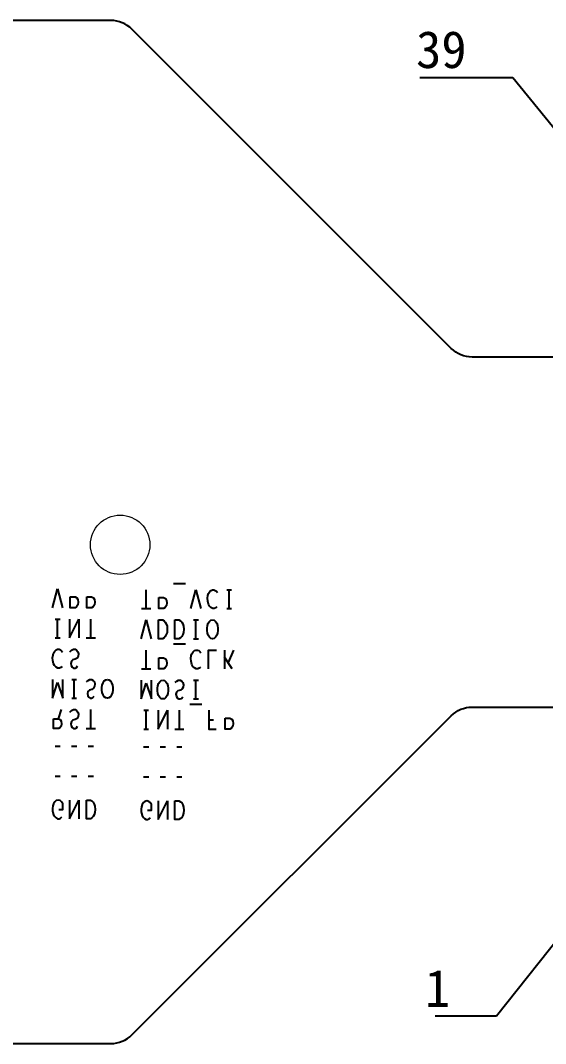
# Model space of a CAD drawing. Header units: millimetres. Extents: x 17 to 508, y 150 to 618.
# Drawn here: x 333 to 368.4, y 283.3 to 352.2 of the extents above; entities that cross this region are included whole.
import ezdxf

# ---------------------------------------------------------------- set-up
doc = ezdxf.new("R2010")
doc.units = ezdxf.units.MM
doc.layers.add('gbr-outline-dxf_layer1', color=2, linetype='Continuous')
doc.layers.add('s_layer2', color=7, linetype='Continuous')
doc.layers.add('備註', color=1, linetype='Continuous', lineweight=0)
doc.layers.add('尺寸線', color=3, linetype='Continuous', lineweight=0)
doc.styles.get("Standard").update_dxf_attribs({"font": ''})
doc.styles.get('Standard').set_extended_font_data('SimSun')
doc.dimstyles.new('ISO-25', dxfattribs={"dimtxt": 2.5, "dimasz": 2.5, "dimexe": 1.25, "dimexo": 0.625, "dimtad": 1, "dimtxsty": 'Standard', "dimcen": 2.5, "dimadec": 0, "dimazin": 0, "dimtfac": 1, "dimtmove": 0, "dimatfit": 3, "dimfxl": 1, "dimarcsym": 0})

msp = doc.modelspace()

# ---------------------------------------------------------------- linework, layer by layer
at = {"layer": 'gbr-outline-dxf_layer1', "color": 1, "linetype": 'Continuous'}
msp.add_lwpolyline([(198.543, 283.271), (339.142, 283.271, 0.198917), (340.557, 283.856), (362.061, 305.361, -0.198917), (363.475, 305.947), (383.208, 305.947), (392.502, 305.947, 0.414218), (393.501, 306.946), (393.501, 328.536, 0.414068), (392.502, 329.537), (363.475, 329.537, -0.198918), (362.061, 330.122), (340.55, 351.633, 0.19885), (339.137, 352.219), (198.618, 352.219, 0.198916)], format="xyb", dxfattribs=at)
at = {"layer": 's_layer2', "color": 2}
for p, q in [((335.212, 312.636), (335.551, 313.906)), ((335.551, 313.906), (335.889, 312.636)), ((341.52, 312.586), (341.52, 313.856)), ((343.346, 314.279), (344.158, 314.279)), ((344.53, 312.586), (344.868, 313.856)), ((344.868, 313.856), (345.206, 312.586)), ((346.938, 313.856), (347.262, 313.856)), ((347.1, 312.586), (347.1, 313.856)), ((341.209, 312.586), (341.831, 312.586)), ((346.938, 312.586), (347.262, 312.586)), ((335.388, 311.874), (335.713, 311.874)), ((335.551, 310.604), (335.551, 311.874)), ((336.355, 311.874), (336.355, 310.604)), ((336.355, 310.604), (336.978, 311.874)), ((336.978, 311.874), (336.978, 310.604)), ((337.783, 310.604), (337.783, 311.874)), ((341.181, 310.554), (341.52, 311.824)), ((341.52, 311.824), (341.858, 310.554)), ((344.705, 311.824), (345.03, 311.824)), ((344.868, 310.554), (344.868, 311.824)), ((335.388, 310.604), (335.713, 310.604)), ((337.471, 310.604), (338.094, 310.604)), ((344.705, 310.554), (345.03, 310.554)), ((341.52, 308.522), (341.52, 309.792)), ((343.346, 310.215), (344.158, 310.215)), ((346.802, 309.792), (346.802, 308.522)), ((347.398, 309.792), (347.032, 308.945)), ((347.316, 308.522), (346.802, 309.304)), ((341.209, 308.522), (341.831, 308.522)), ((335.199, 307.81), (335.199, 306.54)), ((335.199, 306.54), (335.551, 307.598)), ((335.551, 307.598), (335.903, 306.54)), ((335.903, 306.54), (335.903, 307.81)), ((336.504, 307.81), (336.829, 307.81)), ((336.667, 306.54), (336.667, 307.81)), ((341.168, 307.76), (341.168, 306.49)), ((341.168, 306.49), (341.52, 307.548)), ((341.52, 307.548), (341.872, 306.49)), ((341.872, 306.49), (341.872, 307.76)), ((344.705, 307.76), (345.03, 307.76)), ((344.868, 306.49), (344.868, 307.76)), ((336.504, 306.54), (336.829, 306.54)), ((344.462, 306.151), (345.274, 306.151)), ((344.705, 306.49), (345.03, 306.49)), ((335.618, 305.164), (335.821, 305.778)), ((337.783, 304.508), (337.783, 305.778)), ((341.358, 305.728), (341.682, 305.728)), ((341.52, 304.458), (341.52, 305.728)), ((342.325, 305.728), (342.325, 304.458)), ((342.325, 304.458), (342.947, 305.728)), ((342.947, 305.728), (342.947, 304.458)), ((343.752, 304.458), (343.752, 305.728)), ((346.052, 305.071), (345.726, 305.071)), ((337.471, 304.508), (338.094, 304.508)), ((341.358, 304.458), (341.682, 304.458)), ((343.44, 304.458), (344.063, 304.458)), ((335.375, 303.322), (335.726, 303.322)), ((336.491, 303.322), (336.843, 303.322)), ((337.607, 303.322), (337.959, 303.322)), ((341.344, 303.272), (341.696, 303.272)), ((342.46, 303.272), (342.812, 303.272)), ((343.576, 303.272), (343.928, 303.272)), ((335.375, 301.29), (335.726, 301.29)), ((336.491, 301.29), (336.843, 301.29)), ((337.607, 301.29), (337.959, 301.29)), ((341.344, 301.241), (341.696, 301.241)), ((342.46, 301.241), (342.812, 301.241)), ((343.576, 301.241), (343.928, 301.241)), ((336.355, 299.682), (336.355, 298.412)), ((336.355, 298.412), (336.978, 299.682)), ((336.978, 299.682), (336.978, 298.412)), ((342.325, 299.632), (342.325, 298.362)), ((342.325, 298.362), (342.947, 299.632)), ((342.947, 299.632), (342.947, 298.362))]:
    msp.add_line(p, q, dxfattribs=at)
for points in [[(346.282, 312.691), (346.2, 312.628), (346.105, 312.586), (345.997, 312.586), (345.876, 312.649), (345.781, 312.755), (345.713, 312.882), (345.659, 313.094), (345.646, 313.284), (345.673, 313.475), (345.713, 313.602), (345.795, 313.729), (345.889, 313.813), (345.984, 313.856), (346.079, 313.856), (346.173, 313.813), (346.254, 313.749), (346.322, 313.665)], [(335.848, 308.678), (335.767, 308.614), (335.673, 308.572), (335.564, 308.572), (335.443, 308.635), (335.348, 308.741), (335.28, 308.868), (335.226, 309.08), (335.212, 309.27), (335.239, 309.461), (335.28, 309.588), (335.361, 309.715), (335.456, 309.799), (335.551, 309.842), (335.646, 309.842), (335.74, 309.799), (335.821, 309.736), (335.889, 309.651)], [(336.382, 309.672), (336.491, 309.778), (336.612, 309.842), (336.721, 309.842), (336.829, 309.778), (336.91, 309.672), (336.951, 309.524), (336.924, 309.376), (336.856, 309.249), (336.734, 309.164), (336.572, 309.122), (336.477, 309.037), (336.437, 308.889), (336.464, 308.741), (336.532, 308.635), (336.626, 308.572), (336.721, 308.572), (336.816, 308.614), (336.897, 308.72)], [(345.166, 308.627), (345.084, 308.564), (344.99, 308.522), (344.881, 308.522), (344.76, 308.585), (344.665, 308.691), (344.597, 308.818), (344.543, 309.03), (344.53, 309.22), (344.557, 309.411), (344.597, 309.538), (344.678, 309.665), (344.773, 309.749), (344.868, 309.792), (344.962, 309.792), (345.057, 309.749), (345.139, 309.685), (345.206, 309.601)], [(345.713, 308.522), (345.713, 309.792), (346.254, 309.792)], [(337.498, 307.64), (337.607, 307.746), (337.729, 307.81), (337.837, 307.81), (337.945, 307.746), (338.026, 307.64), (338.067, 307.492), (338.04, 307.344), (337.972, 307.217), (337.85, 307.132), (337.688, 307.09), (337.593, 307.005), (337.553, 306.857), (337.58, 306.709), (337.647, 306.603), (337.742, 306.54), (337.837, 306.54), (337.932, 306.582), (338.013, 306.688)], [(343.468, 307.591), (343.576, 307.696), (343.698, 307.76), (343.806, 307.76), (343.914, 307.696), (343.995, 307.591), (344.036, 307.442), (344.009, 307.294), (343.941, 307.167), (343.819, 307.082), (343.657, 307.04), (343.562, 306.955), (343.522, 306.807), (343.549, 306.659), (343.617, 306.553), (343.711, 306.49), (343.806, 306.49), (343.901, 306.532), (343.982, 306.637)], [(336.382, 305.608), (336.491, 305.714), (336.612, 305.778), (336.721, 305.778), (336.829, 305.714), (336.91, 305.608), (336.951, 305.46), (336.924, 305.312), (336.856, 305.185), (336.734, 305.1), (336.572, 305.058), (336.477, 304.973), (336.437, 304.825), (336.464, 304.677), (336.532, 304.571), (336.626, 304.508), (336.721, 304.508), (336.816, 304.55), (336.897, 304.656)], [(345.726, 305.728), (345.726, 304.458), (346.241, 304.458)], [(335.632, 299.047), (335.903, 299.047), (335.903, 299.428), (335.821, 299.555), (335.726, 299.639), (335.591, 299.682), (335.456, 299.639), (335.361, 299.555), (335.28, 299.428), (335.226, 299.28), (335.199, 299.11), (335.199, 298.962), (335.226, 298.835), (335.28, 298.687), (335.361, 298.56), (335.443, 298.475), (335.551, 298.412), (335.646, 298.412), (335.754, 298.454), (335.835, 298.539)], [(341.601, 298.997), (341.872, 298.997), (341.872, 299.378), (341.79, 299.505), (341.696, 299.59), (341.56, 299.632), (341.425, 299.59), (341.33, 299.505), (341.249, 299.378), (341.195, 299.229), (341.168, 299.06), (341.168, 298.912), (341.195, 298.785), (341.249, 298.636), (341.33, 298.509), (341.412, 298.425), (341.52, 298.362), (341.615, 298.362), (341.723, 298.404), (341.804, 298.489)]]:
    msp.add_lwpolyline(points, dxfattribs=at)
for points in [[(336.396, 313.377), (336.721, 313.377), (336.843, 313.313), (336.91, 313.186), (336.938, 313.017), (336.91, 312.847), (336.829, 312.699), (336.721, 312.636), (336.396, 312.636)], [(337.512, 313.377), (337.837, 313.377), (337.959, 313.313), (338.026, 313.186), (338.054, 313.017), (338.026, 312.847), (337.945, 312.699), (337.837, 312.636), (337.512, 312.636)], [(342.365, 313.326), (342.69, 313.326), (342.812, 313.263), (342.88, 313.136), (342.907, 312.967), (342.88, 312.797), (342.798, 312.649), (342.69, 312.586), (342.365, 312.586)], [(342.338, 311.824), (342.609, 311.824), (342.717, 311.76), (342.798, 311.675), (342.866, 311.548), (342.92, 311.401), (342.933, 311.189), (342.92, 310.977), (342.866, 310.828), (342.798, 310.701), (342.717, 310.617), (342.609, 310.554), (342.338, 310.554)], [(343.454, 311.824), (343.725, 311.824), (343.833, 311.76), (343.914, 311.675), (343.982, 311.548), (344.036, 311.401), (344.05, 311.189), (344.036, 310.977), (343.982, 310.828), (343.914, 310.701), (343.833, 310.617), (343.725, 310.554), (343.454, 310.554)], [(345.984, 311.824), (346.092, 311.802), (346.187, 311.717), (346.268, 311.59), (346.322, 311.443), (346.349, 311.274), (346.349, 311.104), (346.322, 310.935), (346.268, 310.786), (346.187, 310.659), (346.092, 310.574), (345.984, 310.554), (345.876, 310.574), (345.781, 310.659), (345.7, 310.786), (345.646, 310.935), (345.618, 311.104), (345.618, 311.274), (345.646, 311.443), (345.7, 311.59), (345.781, 311.717), (345.876, 311.802)], [(342.365, 309.262), (342.69, 309.262), (342.812, 309.199), (342.88, 309.072), (342.907, 308.903), (342.88, 308.733), (342.798, 308.585), (342.69, 308.522), (342.365, 308.522)], [(338.899, 307.81), (339.007, 307.789), (339.102, 307.704), (339.183, 307.577), (339.237, 307.429), (339.264, 307.259), (339.264, 307.09), (339.237, 306.921), (339.183, 306.773), (339.102, 306.646), (339.007, 306.561), (338.899, 306.54), (338.79, 306.561), (338.696, 306.646), (338.614, 306.773), (338.561, 306.921), (338.533, 307.09), (338.533, 307.259), (338.561, 307.429), (338.614, 307.577), (338.696, 307.704), (338.79, 307.789)], [(342.636, 307.76), (342.744, 307.738), (342.839, 307.653), (342.92, 307.526), (342.974, 307.379), (343.002, 307.21), (343.002, 307.04), (342.974, 306.871), (342.92, 306.722), (342.839, 306.595), (342.744, 306.51), (342.636, 306.49), (342.528, 306.51), (342.433, 306.595), (342.352, 306.722), (342.297, 306.871), (342.271, 307.04), (342.271, 307.21), (342.297, 307.379), (342.352, 307.526), (342.433, 307.653), (342.528, 307.738)], [(335.28, 305.164), (335.618, 305.164), (335.713, 305.1), (335.795, 304.995), (335.821, 304.825), (335.795, 304.656), (335.726, 304.571), (335.618, 304.508), (335.28, 304.508)], [(346.829, 305.198), (347.154, 305.198), (347.276, 305.135), (347.343, 305.008), (347.37, 304.839), (347.343, 304.669), (347.262, 304.521), (347.154, 304.458), (346.829, 304.458)], [(337.485, 299.682), (337.755, 299.682), (337.864, 299.618), (337.945, 299.534), (338.013, 299.407), (338.067, 299.258), (338.081, 299.047), (338.067, 298.835), (338.013, 298.687), (337.945, 298.56), (337.864, 298.475), (337.755, 298.412), (337.485, 298.412)], [(343.454, 299.632), (343.725, 299.632), (343.833, 299.568), (343.914, 299.483), (343.982, 299.356), (344.036, 299.208), (344.05, 298.997), (344.036, 298.785), (343.982, 298.636), (343.914, 298.509), (343.833, 298.425), (343.725, 298.362), (343.454, 298.362)]]:
    msp.add_lwpolyline(points, close=True, dxfattribs=at)
at = {"layer": '備註', "color": 1}
msp.add_circle((339.763, 316.884), 2, dxfattribs=at)

# ---------------------------------------------------------------- texts
at = {"layer": '尺寸線', "char_height": 2.5, "attachment_point": 9}
for s, insert in [('39', (363.099, 348.972)), ('1', (361.996, 285.743))]:
    msp.add_mtext(s, dxfattribs=dict(at, insert=insert))

# ---------------------------------------------------------------- leaders
at = {"layer": '尺寸線', "annotation_type": 0, "has_hookline": 1, "hookline_direction": 1}
for points, text_width in [([(385.682, 324.394), (366.224, 348.347), (363.724, 348.347)], 3.153), ([(385.71, 311.104), (365.121, 285.118), (362.621, 285.118)], 1.014)]:
    msp.add_leader(points, dimstyle='ISO-25', dxfattribs=dict(at, text_width=text_width))

doc.saveas('drawing.dxf')
